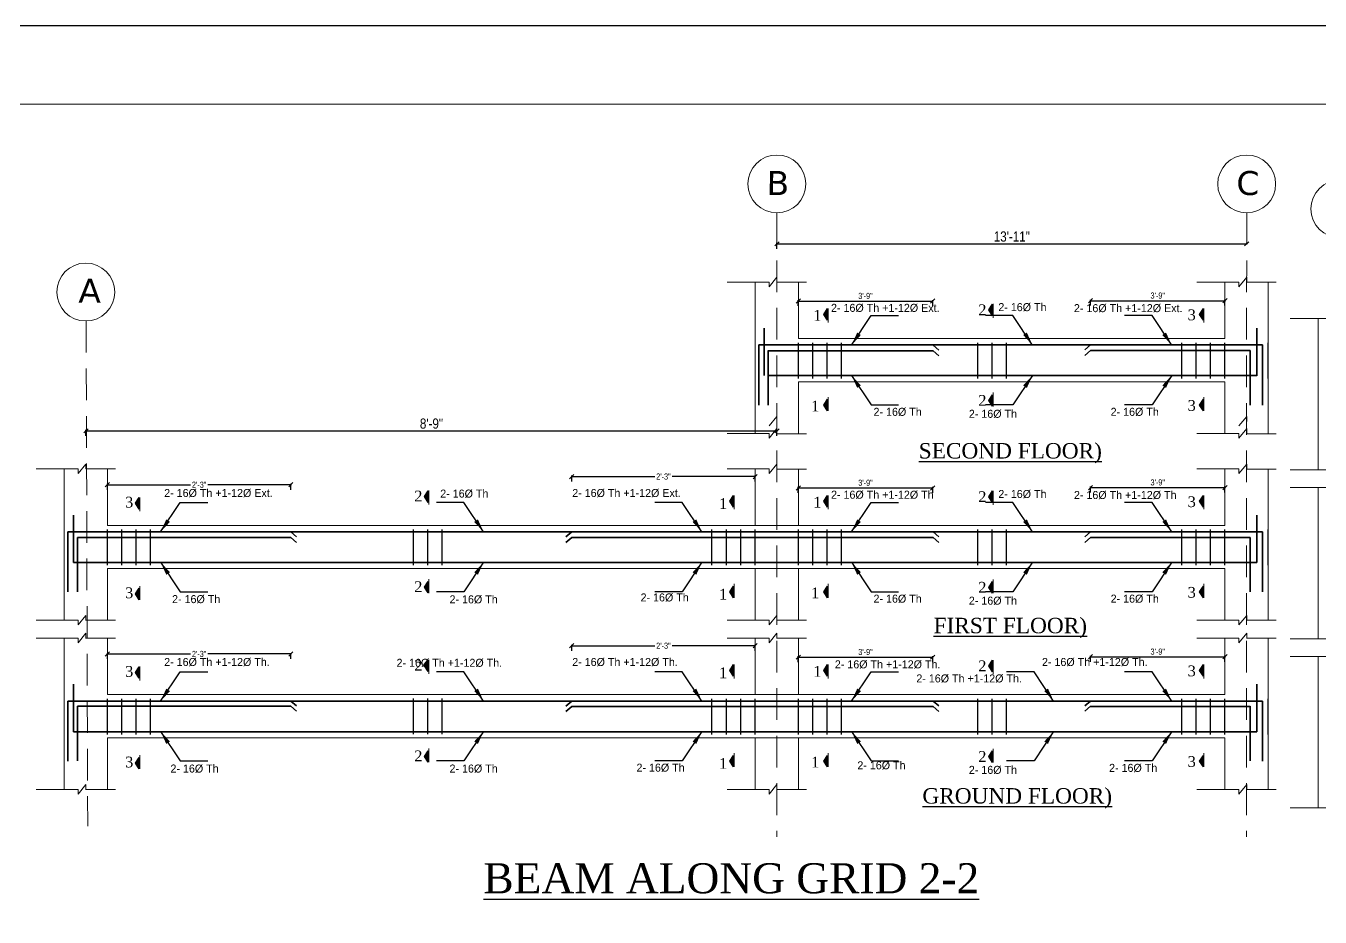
# Model space of a CAD drawing. Header units: inches. Extents: x 45643 to 70559, y -8725 to 1713.
# Drawn here: x 67817 to 68583, y -3767 to -3239 of the extents above; entities that cross this region are included whole.
import ezdxf

# ---------------------------------------------------------------- set-up
doc = ezdxf.new("R2010")
doc.units = ezdxf.units.IN
doc.header["$MEASUREMENT"] = 0
doc.linetypes.add('CENTER2', pattern=[1.125, 0.75, -0.125, 0.125, -0.125])
doc.linetypes.add('DASHED2', pattern=[0.375, 0.25, -0.125])
for name, color, linetype, lineweight in [('BEAM', 212, 'Continuous', 9), ('cenline', 170, 'CENTER2', 9), ('door', 3, 'Continuous', 13), ('ELE1', 3, 'Continuous', 9), ('Line', 7, 'Continuous', 15), ('Line 0.35', 130, 'Continuous', 35), ('REN', 140, 'Continuous', 35), ('Side-1', 11, 'Continuous', 18), ('Text', 7, 'Continuous', 9)]:
    doc.layers.add(name, color=color, linetype=linetype, lineweight=lineweight)
for name, color, linetype in [('DIM', 5, 'Continuous'), ('floorhatch', 43, 'Continuous'), ('STIRRUP', 10, 'Continuous')]:
    doc.layers.add(name, color=color, linetype=linetype)
doc.styles.add('Dks', font='ARIALN.TTF', dxfattribs={"height": 8})
doc.styles.add('ordinary', font='ARIALN.TTF')
doc.styles.add('sb', font='BKANT.TTF', dxfattribs={"height": 8})
doc.styles.get("Standard").update_dxf_attribs({"font": 'times.ttf'})
doc.dimstyles.new('1-4', dxfattribs={"dimscale": 0.1, "dimtxt": 36, "dimasz": 25, "dimexe": 5.625, "dimexo": 36, "dimgap": 12, "dimtad": 1, "dimzin": 0, "dimdsep": 46, "dimlunit": 4, "dimtxsty": 'ordinary', "dimblk": 'OBLIQUE', "dimcen": 1, "dimdle": 3, "dimclrt": 7, "dimadec": 3, "dimazin": 0, "dimtfac": 1, "dimtix": 1, "dimtofl": 0, "dimtmove": 0, "dimatfit": 3, "dimfxl": 29.1875, "dimfxlon": 1, "dimtolj": 1, "dimtzin": 0, "dimarcsym": 0})
doc.dimstyles.new('Dks', dxfattribs={"dimtxt": 8, "dimasz": 8, "dimexe": 6, "dimexo": 6, "dimgap": 0.03125, "dimtad": 0, "dimdec": 0, "dimzin": 0, "dimdsep": 46, "dimlunit": 3, "dimtxsty": 'Dks', "dimcen": 0.09375, "dimclrd": 256, "dimclre": 256, "dimclrt": 256, "dimadec": 0, "dimazin": 0, "dimtfac": 1, "dimtdec": 0, "dimtix": 1, "dimtmove": 2, "dimatfit": 3, "dimfxl": 1, "dimfrac": 2, "dimtolj": 1, "dimtzin": 0, "dimlwe": -1, "dimarcsym": 0})

# ---------------------------------------------------------------- blocks, each defined once
blk = doc.blocks.new('_Oblique')
at = {"color": 0, "linetype": 'ByBlock', "lineweight": -2}
blk.add_line((-0.5, -0.5), (0.5, 0.5), dxfattribs=at)
blk = doc.blocks.new('*D636')
at = {"layer": 'Defpoints', "color": 0, "linetype": 'Continuous', "transparency": 16777216}
for p in [(68248.5, -3505.96), (68139.92, -3530, 2.24), (68248.5, -3530, 2.24)]:
    blk.add_point(p, dxfattribs=at)
at = {"layer": 'Line 0.35', "color": 0, "linetype": 'Continuous', "lineweight": -2, "transparency": 16777216}
for p, q in [((68139.62, -3505.96), (68189.06, -3505.96)), ((68139.92, -3508.87), (68139.92, -3505.4)), ((68248.8, -3505.96), (68199.36, -3505.96)), ((68248.5, -3508.87), (68248.5, -3505.4))]:
    blk.add_line(p, q, dxfattribs=at)
at = {"layer": 'Line 0.35', "color": 0, "linetype": 'Continuous', "lineweight": -2, "transparency": 16777216, "xscale": 2.5, "yscale": 2.5, "zscale": 2.5, "rotation": 180}
blk.add_blockref('_Oblique', (68139.92, -3505.96), dxfattribs=at)
at = {"layer": 'Line 0.35', "color": 0, "linetype": 'Continuous', "lineweight": -2, "transparency": 16777216, "xscale": 2.5, "yscale": 2.5, "zscale": 2.5}
blk.add_blockref('_Oblique', (68248.5, -3505.96), dxfattribs=at)
at = {"layer": 'Line 0.35', "color": 7, "linetype": 'Continuous', "transparency": 16777216, "insert": (68194.21, -3505.96), "char_height": 3.6, "attachment_point": 5, "style": 'ordinary'}
blk.add_mtext('\\A1;2\'-3"', dxfattribs=at)
blk = doc.blocks.new('*D637')
at = {"layer": 'Defpoints', "color": 0, "linetype": 'Continuous', "transparency": 16777216}
for p in [(67973.73, -3510.82), (67865.16, -3534.86, 2.24), (67973.73, -3534.86, 2.24)]:
    blk.add_point(p, dxfattribs=at)
at = {"layer": 'Line 0.35', "color": 0, "linetype": 'Continuous', "lineweight": -2, "transparency": 16777216}
for p, q in [((67864.86, -3510.82), (67914.29, -3510.82)), ((67865.16, -3513.73), (67865.16, -3510.26)), ((67974.03, -3510.82), (67924.6, -3510.82)), ((67973.73, -3513.73), (67973.73, -3510.26))]:
    blk.add_line(p, q, dxfattribs=at)
at = {"layer": 'Line 0.35', "color": 0, "linetype": 'Continuous', "lineweight": -2, "transparency": 16777216, "xscale": 2.5, "yscale": 2.5, "zscale": 2.5, "rotation": 180}
blk.add_blockref('_Oblique', (67865.16, -3510.82), dxfattribs=at)
at = {"layer": 'Line 0.35', "color": 0, "linetype": 'Continuous', "lineweight": -2, "transparency": 16777216, "xscale": 2.5, "yscale": 2.5, "zscale": 2.5}
blk.add_blockref('_Oblique', (67973.73, -3510.82), dxfattribs=at)
at = {"layer": 'Line 0.35', "color": 7, "linetype": 'Continuous', "transparency": 16777216, "insert": (67919.45, -3510.82), "char_height": 3.6, "attachment_point": 5, "style": 'ordinary'}
blk.add_mtext('\\A1;2\'-3"', dxfattribs=at)
blk = doc.blocks.new('vrwa')
at = {"layer": 'Line', "linetype": 'Continuous'}
for points in [[(64431.3, 382588.9), (64427.1, 382595.4), (64427.1, 382582.5)], [(64431.3, 382488.2), (64427.1, 382481.8), (64427.1, 382494.6)]]:
    blk.add_hatch(color=256, dxfattribs=at).paths.add_polyline_path(points)
at = {"layer": 'door', "linetype": 'Continuous'}
for p, q in [((64426.1, 382595.5), (64426.1, 382580.1)), ((64427.1, 382595.4), (64427.1, 382582.5)), ((64427.1, 382595.4), (64431.3, 382588.9)), ((64427.1, 382582.5), (64431.3, 382588.9)), ((64426.1, 382481.7), (64426.1, 382497)), ((64427.1, 382481.8), (64427.1, 382494.6)), ((64427.1, 382494.6), (64431.3, 382488.2)), ((64427.1, 382481.8), (64431.3, 382488.2))]:
    blk.add_line(p, q, dxfattribs=at)
blk = doc.blocks.new('*D638')
at = {"layer": 'Defpoints', "color": 0, "linetype": 'Continuous', "transparency": 16777216}
for p in [(68353.56, -3402.14), (68274.04, -3427.88, 2.24), (68353.56, -3427.88, 2.24)]:
    blk.add_point(p, dxfattribs=at)
at = {"layer": 'Line 0.35', "color": 0, "linetype": 'Continuous', "lineweight": -2, "transparency": 16777216}
for p, q in [((68273.74, -3402.14), (68353.86, -3402.14)), ((68274.04, -3405.04), (68274.04, -3401.57)), ((68353.56, -3405.04), (68353.56, -3401.57))]:
    blk.add_line(p, q, dxfattribs=at)
at = {"layer": 'Line 0.35', "color": 0, "linetype": 'Continuous', "lineweight": -2, "transparency": 16777216, "xscale": 2.5, "yscale": 2.5, "zscale": 2.5, "rotation": 180}
blk.add_blockref('_Oblique', (68274.04, -3402.14), dxfattribs=at)
at = {"layer": 'Line 0.35', "color": 0, "linetype": 'Continuous', "lineweight": -2, "transparency": 16777216, "xscale": 2.5, "yscale": 2.5, "zscale": 2.5}
blk.add_blockref('_Oblique', (68353.56, -3402.14), dxfattribs=at)
at = {"layer": 'Line 0.35', "color": 7, "linetype": 'Continuous', "transparency": 16777216, "insert": (68313.8, -3399.1), "char_height": 3.6, "attachment_point": 5, "style": 'ordinary'}
blk.add_mtext('\\A1;3\'-9"', dxfattribs=at)
blk = doc.blocks.new('*D639')
at = {"layer": 'Defpoints', "color": 0, "linetype": 'Continuous', "transparency": 16777216}
for p in [(68539.38, -3368.24), (68539.38, -3370.9), (68261.39, -3491.04)]:
    blk.add_point(p, dxfattribs=at)
at = {"layer": 'Line 0.35', "color": 0, "linetype": 'Continuous', "lineweight": -2, "transparency": 16777216}
for p, q in [((68261.09, -3368.24), (68539.68, -3368.24)), ((68261.39, -3371.16), (68261.39, -3367.68)), ((68539.38, -3368.24), (68539.38, -3367.68))]:
    blk.add_line(p, q, dxfattribs=at)
at = {"layer": 'Line 0.35', "color": 0, "linetype": 'Continuous', "lineweight": -2, "transparency": 16777216, "xscale": 2.5, "yscale": 2.5, "zscale": 2.5, "rotation": 180}
blk.add_blockref('_Oblique', (68261.39, -3368.24), dxfattribs=at)
at = {"layer": 'Line 0.35', "color": 0, "linetype": 'Continuous', "lineweight": -2, "transparency": 16777216, "xscale": 2.5, "yscale": 2.5, "zscale": 2.5}
blk.add_blockref('_Oblique', (68539.38, -3368.24), dxfattribs=at)
at = {"layer": 'Line 0.35', "color": 7, "linetype": 'Continuous', "transparency": 16777216, "insert": (68400.38, -3363.98), "char_height": 6, "attachment_point": 5, "style": 'ordinary'}
blk.add_mtext('\\A1;13\'-11"', dxfattribs=at)
blk = doc.blocks.new('*D640')
at = {"layer": 'Defpoints', "color": 0, "linetype": 'Continuous', "transparency": 16777216}
for p in [(68261.39, -3478.92), (67852.49, -3600.14, 5.43), (68261.39, -3601.72, 2.24)]:
    blk.add_point(p, dxfattribs=at)
at = {"layer": 'Line 0.35', "color": 0, "linetype": 'Continuous', "lineweight": -2, "transparency": 16777216}
for p, q in [((67852.19, -3478.92), (68261.69, -3478.92)), ((67852.49, -3481.84), (67852.49, -3478.36)), ((68261.39, -3481.84), (68261.39, -3478.36))]:
    blk.add_line(p, q, dxfattribs=at)
at = {"layer": 'Line 0.35', "color": 0, "linetype": 'Continuous', "lineweight": -2, "transparency": 16777216, "xscale": 2.5, "yscale": 2.5, "zscale": 2.5, "rotation": 180}
blk.add_blockref('_Oblique', (67852.49, -3478.92), dxfattribs=at)
at = {"layer": 'Line 0.35', "color": 0, "linetype": 'Continuous', "lineweight": -2, "transparency": 16777216, "xscale": 2.5, "yscale": 2.5, "zscale": 2.5}
blk.add_blockref('_Oblique', (68261.39, -3478.92), dxfattribs=at)
at = {"layer": 'Line 0.35', "color": 7, "linetype": 'Continuous', "transparency": 16777216, "insert": (68056.94, -3474.66), "char_height": 6, "attachment_point": 5, "style": 'ordinary'}
blk.add_mtext('\\A1;8\'-9"', dxfattribs=at)
blk = doc.blocks.new('*D641')
at = {"layer": 'Defpoints', "color": 0, "linetype": 'Continuous', "transparency": 16777216}
for p in [(68526.5, -3401.93), (68446.97, -3427.67, 2.24), (68526.5, -3427.67, 2.24)]:
    blk.add_point(p, dxfattribs=at)
at = {"layer": 'Line 0.35', "color": 0, "linetype": 'Continuous', "lineweight": -2, "transparency": 16777216}
for p, q in [((68446.67, -3401.93), (68526.8, -3401.93)), ((68446.97, -3404.83), (68446.97, -3401.36)), ((68526.5, -3404.83), (68526.5, -3401.36))]:
    blk.add_line(p, q, dxfattribs=at)
at = {"layer": 'Line 0.35', "color": 0, "linetype": 'Continuous', "lineweight": -2, "transparency": 16777216, "xscale": 2.5, "yscale": 2.5, "zscale": 2.5, "rotation": 180}
blk.add_blockref('_Oblique', (68446.97, -3401.93), dxfattribs=at)
at = {"layer": 'Line 0.35', "color": 0, "linetype": 'Continuous', "lineweight": -2, "transparency": 16777216, "xscale": 2.5, "yscale": 2.5, "zscale": 2.5}
blk.add_blockref('_Oblique', (68526.5, -3401.93), dxfattribs=at)
at = {"layer": 'Line 0.35', "color": 7, "linetype": 'Continuous', "transparency": 16777216, "insert": (68486.74, -3398.89), "char_height": 3.6, "attachment_point": 5, "style": 'ordinary'}
blk.add_mtext('\\A1;3\'-9"', dxfattribs=at)
blk = doc.blocks.new('*D667')
at = {"layer": 'Defpoints', "color": 0, "linetype": 'Continuous', "transparency": 16777216}
for p in [(68248.5, -3606.08), (68139.92, -3630.12, 2.24), (68248.5, -3630.12, 2.24)]:
    blk.add_point(p, dxfattribs=at)
at = {"layer": 'Line 0.35', "color": 0, "linetype": 'Continuous', "lineweight": -2, "transparency": 16777216}
for p, q in [((68139.62, -3606.08), (68189.06, -3606.08)), ((68139.92, -3608.98), (68139.92, -3605.51)), ((68248.8, -3606.08), (68199.36, -3606.08)), ((68248.5, -3608.98), (68248.5, -3605.51))]:
    blk.add_line(p, q, dxfattribs=at)
at = {"layer": 'Line 0.35', "color": 0, "linetype": 'Continuous', "lineweight": -2, "transparency": 16777216, "xscale": 2.5, "yscale": 2.5, "zscale": 2.5, "rotation": 180}
blk.add_blockref('_Oblique', (68139.92, -3606.08), dxfattribs=at)
at = {"layer": 'Line 0.35', "color": 0, "linetype": 'Continuous', "lineweight": -2, "transparency": 16777216, "xscale": 2.5, "yscale": 2.5, "zscale": 2.5}
blk.add_blockref('_Oblique', (68248.5, -3606.08), dxfattribs=at)
at = {"layer": 'Line 0.35', "color": 7, "linetype": 'Continuous', "transparency": 16777216, "insert": (68194.21, -3606.08), "char_height": 3.6, "attachment_point": 5, "style": 'ordinary'}
blk.add_mtext('\\A1;2\'-3"', dxfattribs=at)
blk = doc.blocks.new('*D668')
at = {"layer": 'Defpoints', "color": 0, "linetype": 'Continuous', "transparency": 16777216}
for p in [(67973.73, -3610.94), (67865.16, -3634.98, 2.24), (67973.73, -3634.98, 2.24)]:
    blk.add_point(p, dxfattribs=at)
at = {"layer": 'Line 0.35', "color": 0, "linetype": 'Continuous', "lineweight": -2, "transparency": 16777216}
for p, q in [((67864.86, -3610.94), (67914.29, -3610.94)), ((67865.16, -3613.84), (67865.16, -3610.37)), ((67974.03, -3610.94), (67924.6, -3610.94)), ((67973.73, -3613.84), (67973.73, -3610.37))]:
    blk.add_line(p, q, dxfattribs=at)
at = {"layer": 'Line 0.35', "color": 0, "linetype": 'Continuous', "lineweight": -2, "transparency": 16777216, "xscale": 2.5, "yscale": 2.5, "zscale": 2.5, "rotation": 180}
blk.add_blockref('_Oblique', (67865.16, -3610.94), dxfattribs=at)
at = {"layer": 'Line 0.35', "color": 0, "linetype": 'Continuous', "lineweight": -2, "transparency": 16777216, "xscale": 2.5, "yscale": 2.5, "zscale": 2.5}
blk.add_blockref('_Oblique', (67973.73, -3610.94), dxfattribs=at)
at = {"layer": 'Line 0.35', "color": 7, "linetype": 'Continuous', "transparency": 16777216, "insert": (67919.45, -3610.94), "char_height": 3.6, "attachment_point": 5, "style": 'ordinary'}
blk.add_mtext('\\A1;2\'-3"', dxfattribs=at)
blk = doc.blocks.new('*D669')
at = {"layer": 'Defpoints', "color": 0, "linetype": 'Continuous', "transparency": 16777216}
for p in [(68353.56, -3512.69), (68274.04, -3538.44, 2.24), (68353.56, -3538.44, 2.24)]:
    blk.add_point(p, dxfattribs=at)
at = {"layer": 'Line 0.35', "color": 0, "linetype": 'Continuous', "lineweight": -2, "transparency": 16777216}
for p, q in [((68273.74, -3512.69), (68353.86, -3512.69)), ((68274.04, -3515.6), (68274.04, -3512.13)), ((68353.56, -3515.6), (68353.56, -3512.13))]:
    blk.add_line(p, q, dxfattribs=at)
at = {"layer": 'Line 0.35', "color": 0, "linetype": 'Continuous', "lineweight": -2, "transparency": 16777216, "xscale": 2.5, "yscale": 2.5, "zscale": 2.5, "rotation": 180}
blk.add_blockref('_Oblique', (68274.04, -3512.69), dxfattribs=at)
at = {"layer": 'Line 0.35', "color": 0, "linetype": 'Continuous', "lineweight": -2, "transparency": 16777216, "xscale": 2.5, "yscale": 2.5, "zscale": 2.5}
blk.add_blockref('_Oblique', (68353.56, -3512.69), dxfattribs=at)
at = {"layer": 'Line 0.35', "color": 7, "linetype": 'Continuous', "transparency": 16777216, "insert": (68313.8, -3509.65), "char_height": 3.6, "attachment_point": 5, "style": 'ordinary'}
blk.add_mtext('\\A1;3\'-9"', dxfattribs=at)
blk = doc.blocks.new('*D670')
at = {"layer": 'Defpoints', "color": 0, "linetype": 'Continuous', "transparency": 16777216}
for p in [(68526.5, -3512.48), (68446.97, -3538.23, 2.24), (68526.5, -3538.23, 2.24)]:
    blk.add_point(p, dxfattribs=at)
at = {"layer": 'Line 0.35', "color": 0, "linetype": 'Continuous', "lineweight": -2, "transparency": 16777216}
for p, q in [((68446.67, -3512.48), (68526.8, -3512.48)), ((68446.97, -3515.39), (68446.97, -3511.92)), ((68526.5, -3515.39), (68526.5, -3511.92))]:
    blk.add_line(p, q, dxfattribs=at)
at = {"layer": 'Line 0.35', "color": 0, "linetype": 'Continuous', "lineweight": -2, "transparency": 16777216, "xscale": 2.5, "yscale": 2.5, "zscale": 2.5, "rotation": 180}
blk.add_blockref('_Oblique', (68446.97, -3512.48), dxfattribs=at)
at = {"layer": 'Line 0.35', "color": 0, "linetype": 'Continuous', "lineweight": -2, "transparency": 16777216, "xscale": 2.5, "yscale": 2.5, "zscale": 2.5}
blk.add_blockref('_Oblique', (68526.5, -3512.48), dxfattribs=at)
at = {"layer": 'Line 0.35', "color": 7, "linetype": 'Continuous', "transparency": 16777216, "insert": (68486.74, -3509.44), "char_height": 3.6, "attachment_point": 5, "style": 'ordinary'}
blk.add_mtext('\\A1;3\'-9"', dxfattribs=at)
blk = doc.blocks.new('*D671')
at = {"layer": 'Defpoints', "color": 0, "linetype": 'Continuous', "transparency": 16777216}
for p in [(68353.56, -3612.8), (68274.04, -3638.55, 2.24), (68353.56, -3638.55, 2.24)]:
    blk.add_point(p, dxfattribs=at)
at = {"layer": 'Line 0.35', "color": 0, "linetype": 'Continuous', "lineweight": -2, "transparency": 16777216}
for p, q in [((68273.74, -3612.8), (68353.86, -3612.8)), ((68274.04, -3615.71), (68274.04, -3612.24)), ((68353.56, -3615.71), (68353.56, -3612.24))]:
    blk.add_line(p, q, dxfattribs=at)
at = {"layer": 'Line 0.35', "color": 0, "linetype": 'Continuous', "lineweight": -2, "transparency": 16777216, "xscale": 2.5, "yscale": 2.5, "zscale": 2.5, "rotation": 180}
blk.add_blockref('_Oblique', (68274.04, -3612.8), dxfattribs=at)
at = {"layer": 'Line 0.35', "color": 0, "linetype": 'Continuous', "lineweight": -2, "transparency": 16777216, "xscale": 2.5, "yscale": 2.5, "zscale": 2.5}
blk.add_blockref('_Oblique', (68353.56, -3612.8), dxfattribs=at)
at = {"layer": 'Line 0.35', "color": 7, "linetype": 'Continuous', "transparency": 16777216, "insert": (68313.8, -3609.77), "char_height": 3.6, "attachment_point": 5, "style": 'ordinary'}
blk.add_mtext('\\A1;3\'-9"', dxfattribs=at)
blk = doc.blocks.new('*D672')
at = {"layer": 'Defpoints', "color": 0, "linetype": 'Continuous', "transparency": 16777216}
for p in [(68526.5, -3612.59), (68446.97, -3638.34, 2.24), (68526.5, -3638.34, 2.24)]:
    blk.add_point(p, dxfattribs=at)
at = {"layer": 'Line 0.35', "color": 0, "linetype": 'Continuous', "lineweight": -2, "transparency": 16777216}
for p, q in [((68446.67, -3612.59), (68526.8, -3612.59)), ((68446.97, -3615.5), (68446.97, -3612.03)), ((68526.5, -3615.5), (68526.5, -3612.03))]:
    blk.add_line(p, q, dxfattribs=at)
at = {"layer": 'Line 0.35', "color": 0, "linetype": 'Continuous', "lineweight": -2, "transparency": 16777216, "xscale": 2.5, "yscale": 2.5, "zscale": 2.5, "rotation": 180}
blk.add_blockref('_Oblique', (68446.97, -3612.59), dxfattribs=at)
at = {"layer": 'Line 0.35', "color": 0, "linetype": 'Continuous', "lineweight": -2, "transparency": 16777216, "xscale": 2.5, "yscale": 2.5, "zscale": 2.5}
blk.add_blockref('_Oblique', (68526.5, -3612.59), dxfattribs=at)
at = {"layer": 'Line 0.35', "color": 7, "linetype": 'Continuous', "transparency": 16777216, "insert": (68486.74, -3609.56), "char_height": 3.6, "attachment_point": 5, "style": 'ordinary'}
blk.add_mtext('\\A1;3\'-9"', dxfattribs=at)

msp = doc.modelspace()

# ---------------------------------------------------------------- linework, layer by layer
at = {"layer": 'BEAM', "linetype": 'ByBlock'}
for p, q in [((68256.792, -3390.931, -3.195), (68231.934, -3390.931, -3.195)), ((68261.388, -3388.013, -3.195), (68256.792, -3393.639, -3.195)), ((68256.792, -3393.639, -3.195), (68256.792, -3390.931, -3.195)), ((68261.388, -3391.057, -3.195), (68261.388, -3388.013, -3.195)), ((68278.812, -3390.931, -3.195), (68261.388, -3390.931, -3.195)), ((68534.792, -3390.931, -3.195), (68509.934, -3390.931, -3.195)), ((68539.388, -3388.013, -3.195), (68534.792, -3393.639, -3.195)), ((68534.792, -3393.639, -3.195), (68534.792, -3390.931, -3.195)), ((68539.388, -3391.057, -3.195), (68539.388, -3388.013, -3.195)), ((68556.812, -3390.931, -3.195), (68539.388, -3390.931, -3.195)), ((68590.064, -3412.378, 3.195), (68565.205, -3412.378, 3.195)), ((68261.388, -3470.4, -3.195), (68256.792, -3476.026, -3.195)), ((68261.388, -3473.444, -3.195), (68261.388, -3470.4, -3.195)), ((68539.388, -3470.4, -3.195), (68534.792, -3476.026, -3.195)), ((68539.388, -3473.444, -3.195), (68539.388, -3470.4, -3.195)), ((68256.792, -3480.468, -3.195), (68231.934, -3480.468, -3.195)), ((68261.388, -3477.55, -3.195), (68256.792, -3483.176, -3.195)), ((68256.792, -3483.176, -3.195), (68256.792, -3480.468, -3.195)), ((68261.388, -3480.594, -3.195), (68261.388, -3477.55, -3.195)), ((68278.812, -3480.594, -3.195), (68261.388, -3480.594, -3.195)), ((68534.792, -3480.468, -3.195), (68509.934, -3480.468, -3.195)), ((68539.388, -3477.55, -3.195), (68534.792, -3483.176, -3.195)), ((68534.792, -3483.176, -3.195), (68534.792, -3480.468, -3.195)), ((68539.388, -3480.594, -3.195), (68539.388, -3477.55, -3.195)), ((68556.812, -3480.594, -3.195), (68539.388, -3480.594, -3.195)), ((67852.488, -3498.568), (67847.892, -3504.194)), ((67852.488, -3501.486), (67852.488, -3498.568)), ((68261.388, -3498.568, -3.195), (68256.792, -3504.194, -3.195)), ((68261.388, -3501.611, -3.195), (68261.388, -3498.568, -3.195)), ((68539.388, -3498.568, -3.195), (68534.792, -3504.194, -3.195)), ((68539.388, -3501.611, -3.195), (68539.388, -3498.568, -3.195)), ((67847.892, -3501.486), (67823.033, -3501.486)), ((67847.892, -3504.194), (67847.892, -3501.486)), ((67869.911, -3501.486), (67852.488, -3501.486)), ((68256.792, -3501.486, -3.195), (68231.934, -3501.486, -3.195)), ((68256.792, -3504.194, -3.195), (68256.792, -3501.486, -3.195)), ((68278.812, -3501.611, -3.195), (68261.388, -3501.611, -3.195)), ((68534.792, -3501.486, -3.195), (68509.934, -3501.486, -3.195)), ((68534.792, -3504.194, -3.195), (68534.792, -3501.486, -3.195)), ((68556.812, -3501.611, -3.195), (68539.388, -3501.611, -3.195)), ((68590.066, -3501.914), (68565.207, -3501.914)), ((68590.066, -3501.914), (68565.207, -3501.914)), ((68590.064, -3512.365, 3.195), (68565.205, -3512.365, 3.195)), ((67847.894, -3591.022, -3.195), (67823.035, -3591.022, -3.195)), ((67847.894, -3591.022, -3.195), (67823.035, -3591.022, -3.195)), ((67852.49, -3588.104, -3.195), (67847.894, -3593.73, -3.195)), ((67852.49, -3588.104, -3.195), (67847.894, -3593.73, -3.195)), ((67847.894, -3593.73, -3.195), (67847.894, -3591.022, -3.195)), ((67847.894, -3593.73, -3.195), (67847.894, -3591.022, -3.195)), ((67852.49, -3591.148, -3.195), (67852.49, -3588.104, -3.195)), ((67852.49, -3591.148, -3.195), (67852.49, -3588.104, -3.195)), ((67869.913, -3591.022, -3.195), (67852.49, -3591.022, -3.195)), ((68256.792, -3591.022, -3.195), (68231.934, -3591.022, -3.195)), ((68261.388, -3588.104, -3.195), (68256.792, -3593.73, -3.195)), ((68256.792, -3593.73, -3.195), (68256.792, -3591.022, -3.195)), ((68261.388, -3591.148, -3.195), (68261.388, -3588.104, -3.195)), ((68278.812, -3591.022, -3.195), (68261.388, -3591.022, -3.195)), ((68534.792, -3591.022, -3.195), (68509.934, -3591.022, -3.195)), ((68539.388, -3588.104, -3.195), (68534.792, -3593.73, -3.195)), ((68534.792, -3593.73, -3.195), (68534.792, -3591.022, -3.195)), ((68539.388, -3591.148, -3.195), (68539.388, -3588.104, -3.195)), ((68556.812, -3591.022, -3.195), (68539.388, -3591.022, -3.195)), ((67852.49, -3598.68, -3.195), (67847.894, -3604.306, -3.195)), ((67852.49, -3598.68, -3.195), (67847.894, -3604.306, -3.195)), ((67852.49, -3601.724, -3.195), (67852.49, -3598.68, -3.195)), ((67852.49, -3601.724, -3.195), (67852.49, -3598.68, -3.195)), ((68261.388, -3598.68, -3.195), (68256.792, -3604.306, -3.195)), ((68261.388, -3601.724, -3.195), (68261.388, -3598.68, -3.195)), ((68539.388, -3598.68, -3.195), (68534.792, -3604.306, -3.195)), ((68539.388, -3601.724, -3.195), (68539.388, -3598.68, -3.195)), ((67847.894, -3601.598, -3.195), (67823.035, -3601.598, -3.195)), ((67847.894, -3601.598, -3.195), (67823.035, -3601.598, -3.195)), ((67847.894, -3604.306, -3.195), (67847.894, -3601.598, -3.195)), ((67847.894, -3604.306, -3.195), (67847.894, -3601.598, -3.195)), ((67869.913, -3601.598, -3.195), (67852.49, -3601.598, -3.195)), ((68256.792, -3601.598, -3.195), (68231.934, -3601.598, -3.195)), ((68256.792, -3604.306, -3.195), (68256.792, -3601.598, -3.195)), ((68278.812, -3601.598, -3.195), (68261.388, -3601.598, -3.195)), ((68534.792, -3601.598, -3.195), (68509.934, -3601.598, -3.195)), ((68534.792, -3604.306, -3.195), (68534.792, -3601.598, -3.195)), ((68556.812, -3601.598, -3.195), (68539.388, -3601.598, -3.195)), ((68590.066, -3601.901), (68565.207, -3601.901)), ((68590.066, -3601.901), (68565.207, -3601.901)), ((68590.066, -3612.478), (68565.207, -3612.478)), ((68590.066, -3612.478), (68565.207, -3612.478)), ((67847.894, -3691.135, -3.195), (67823.035, -3691.135, -3.195)), ((67847.894, -3691.135, -3.195), (67823.035, -3691.135, -3.195)), ((67852.49, -3688.217, -3.195), (67847.894, -3693.843, -3.195)), ((67852.49, -3688.217, -3.195), (67847.894, -3693.843, -3.195)), ((67847.894, -3693.843, -3.195), (67847.894, -3691.135, -3.195)), ((67847.894, -3693.843, -3.195), (67847.894, -3691.135, -3.195)), ((67852.49, -3691.261, -3.195), (67852.49, -3688.217, -3.195)), ((67852.49, -3691.261, -3.195), (67852.49, -3688.217, -3.195)), ((67869.913, -3691.135, -3.195), (67852.49, -3691.135, -3.195)), ((67869.913, -3691.135, -3.195), (67852.49, -3691.135, -3.195)), ((68256.792, -3691.135, -3.195), (68231.934, -3691.135, -3.195)), ((68261.388, -3688.217, -3.195), (68256.792, -3693.843, -3.195)), ((68256.792, -3693.843, -3.195), (68256.792, -3691.135, -3.195)), ((68261.388, -3691.261, -3.195), (68261.388, -3688.217, -3.195)), ((68278.812, -3691.135, -3.195), (68261.388, -3691.135, -3.195)), ((68534.792, -3691.135, -3.195), (68509.934, -3691.135, -3.195)), ((68539.388, -3688.217, -3.195), (68534.792, -3693.843, -3.195)), ((68534.792, -3693.843, -3.195), (68534.792, -3691.135, -3.195)), ((68539.388, -3691.261, -3.195), (68539.388, -3688.217, -3.195)), ((68556.812, -3691.135, -3.195), (68539.388, -3691.135, -3.195)), ((68590.066, -3702.014), (68565.207, -3702.014)), ((68590.066, -3702.014), (68565.207, -3702.014))]:
    msp.add_line(p, q, dxfattribs=at)
at = {"layer": 'cenline', "color": 3, "linetype": 'DASHED2', "ltscale": 75}
for p, q in [((68261.387, -3349.958, -3.195), (68261.283, -3719.102, -3.195)), ((68539.387, -3349.958, -3.195), (68539.283, -3719.102, -3.195)), ((67852.608, -3413.89, -3.195), (67853.492, -3712.771, -3.195))]:
    msp.add_line(p, q, dxfattribs=at)
at = {"layer": 'Defpoints'}
msp.add_lwpolyline([(70559.247, -3239.316), (67381.647, -3239.316), (67381.647, -5487.285), (70559.247, -5487.285)], close=True, dxfattribs=at)
at = {"layer": 'ELE1', "color": 11, "linetype": 'Continuous', "true_color": 0xf27172}
for p, q in [((68274.057, -3424.31, -3.195), (68277.068, -3424.31, -3.195)), ((68526.497, -3424.31, -3.195), (68437.771, -3424.31, -3.195)), ((68513.505, -3449.87), (68274.057, -3449.87)), ((68277.068, -3449.87), (68274.057, -3449.87)), ((68526.497, -3449.87), (68437.771, -3449.87)), ((68248.497, -3534.864, -3.195), (67865.158, -3534.864, -3.195)), ((68148.202, -3534.864, -3.195), (68437.054, -3534.864, -3.195)), ((68526.497, -3534.864, -3.195), (68274.057, -3534.864, -3.195)), ((68274.057, -3534.864, -3.195), (68277.068, -3534.864, -3.195)), ((68526.497, -3534.864, -3.195), (68466.996, -3534.864, -3.195)), ((68248.497, -3560.424), (67865.158, -3560.424)), ((68513.505, -3560.424), (68148.202, -3560.424)), ((68277.068, -3560.424), (68274.057, -3560.424)), ((68526.497, -3560.424), (68437.771, -3560.424)), ((68526.497, -3560.424), (68466.996, -3560.424)), ((68248.497, -3634.977, -3.195), (67865.158, -3634.977, -3.195)), ((68513.443, -3634.977, -3.195), (68148.202, -3634.977, -3.195)), ((68526.497, -3634.977, -3.195), (68437.771, -3634.977, -3.195)), ((68526.497, -3634.977, -3.195), (68466.996, -3634.977, -3.195)), ((67865.158, -3660.537), (68248.497, -3660.537)), ((68148.202, -3660.537), (68513.505, -3660.537)), ((68274.057, -3660.537), (68277.068, -3660.537)), ((68437.771, -3660.537), (68526.497, -3660.537)), ((68466.996, -3660.537), (68526.497, -3660.537))]:
    msp.add_line(p, q, dxfattribs=at)
at = {"layer": 'ELE1'}
msp.add_lwpolyline([(67427.965, -3285.634), (70512.929, -3285.634), (70512.929, -5440.967), (67427.965, -5440.967)], close=True, dxfattribs=at)
at = {"layer": 'REN', "ltscale": 50}
for p, q in [((68253.922, -3418.188, -3.195), (68253.922, -3446.241, -3.195)), ((68545.447, -3418.216, -3.195), (68545.447, -3446.269, -3.195)), ((68250.641, -3428.099, -3.195), (68375.645, -3428.099, -3.195)), ((68250.641, -3428.099, -3.195), (68375.645, -3428.099, -3.195)), ((68250.641, -3428.099, -3.195), (68250.641, -3463.667, -3.195)), ((68353.88, -3428.314, -5.43), (68357.268, -3431.254, -5.43)), ((68375.645, -3428.099, -3.195), (68548.728, -3428.099, -3.195)), ((68446.973, -3428.099, -3.195), (68443.586, -3431.039, -3.195)), ((68548.728, -3428.099, -3.195), (68548.728, -3463.694, -3.195)), ((68256.267, -3431.539, -5.43), (68353.88, -3431.629, -5.43)), ((68353.88, -3431.629, -5.43), (68357.268, -3434.57, -5.43)), ((68446.973, -3431.414, -3.195), (68443.586, -3434.354, -3.195)), ((68447.05, -3431.414, -3.195), (68541.507, -3431.414, -3.195)), ((68256.267, -3446.241, -3.195), (68545.447, -3446.241, -3.195)), ((67845.023, -3528.742, -3.195), (67845.023, -3556.795, -3.195)), ((68545.447, -3528.77, -3.195), (68545.447, -3556.823, -3.195)), ((67841.742, -3538.653, -3.195), (67841.742, -3574.221, -3.195)), ((67944.672, -3538.653, -3.195), (67841.742, -3538.653, -3.195)), ((67973.733, -3541.968, -3.195), (67847.368, -3541.968, -3.195)), ((67929.287, -3541.968, -3.195), (67852.364, -3541.968, -3.195)), ((67852.364, -3541.968, -3.195), (67854.608, -3541.968, -3.195)), ((67944.662, -3538.653, -3.195), (68404.092, -3538.653, -3.195)), ((67973.733, -3538.653, -3.195), (67977.121, -3541.593, -3.195)), ((67973.733, -3541.968, -3.195), (67977.121, -3544.909, -3.195)), ((68139.922, -3538.671, -5.43), (68136.534, -3541.612, -5.43)), ((68139.922, -3541.987, -5.43), (68136.534, -3544.927, -5.43)), ((68139.922, -3541.987, -5.43), (68353.88, -3541.97, -3.45)), ((68199.144, -3538.653, -3.195), (68412.612, -3538.653, -3.195)), ((68353.862, -3538.653, -3.195), (68357.249, -3541.593, -3.195)), ((68353.862, -3541.968, -3.195), (68357.249, -3544.909, -3.195)), ((68391.612, -3538.653, -3.195), (68548.728, -3538.653, -3.195)), ((68446.933, -3538.65, -3.195), (68443.545, -3541.59, -3.195)), ((68446.933, -3541.965, -3.195), (68443.545, -3544.905, -3.195)), ((68447.05, -3541.968, -3.195), (68541.507, -3541.968, -3.195)), ((68548.728, -3538.653, -3.195), (68548.728, -3574.249, -3.195)), ((67845.023, -3556.795, -3.195), (68545.447, -3556.795, -3.195)), ((68199.144, -3556.795, -3.195), (68545.447, -3556.795, -3.195)), ((67845.023, -3628.855, -3.195), (67845.023, -3656.908, -3.195)), ((68545.447, -3628.883, -3.195), (68545.447, -3656.936, -3.195)), ((67841.742, -3638.766, -3.195), (67841.742, -3674.334, -3.195)), ((67944.672, -3638.766, -3.195), (67841.742, -3638.766, -3.195)), ((67973.733, -3641.882, -3.195), (67847.368, -3641.882, -3.195)), ((67852.364, -3641.882, -3.195), (67929.287, -3641.882, -3.195)), ((67852.364, -3641.882, -3.195), (67854.608, -3641.882, -3.195)), ((67944.662, -3638.766, -3.195), (68372.991, -3638.766, -3.195)), ((67973.733, -3638.766, -3.195), (67977.121, -3641.706, -3.195)), ((67973.733, -3641.882, -3.195), (67977.121, -3644.822, -3.195)), ((68139.922, -3638.784, -5.43), (68136.534, -3641.724, -5.43)), ((68139.922, -3642.099, -5.43), (68136.534, -3645.04, -5.43)), ((68139.922, -3642.099, -5.43), (68353.864, -3642.083, -3.45)), ((68199.144, -3638.766, -3.195), (68548.728, -3638.766, -3.195)), ((68353.862, -3638.766, -3.195), (68357.249, -3641.706, -3.195)), ((68353.862, -3642.081, -3.195), (68357.249, -3645.021, -3.195)), ((68446.972, -3638.766, -3.195), (68443.584, -3641.706, -3.195)), ((68446.972, -3641.882, -3.195), (68443.584, -3644.822, -3.195)), ((68447.05, -3642.081, -3.195), (68541.507, -3642.081, -3.195)), ((68548.728, -3638.766, -3.195), (68548.728, -3674.362, -3.195)), ((67845.023, -3656.908, -3.195), (68369.71, -3656.908, -3.195)), ((68189.169, -3656.908, -3.195), (68545.447, -3656.908, -3.195)), ((68191.803, -3656.908, -3.195), (68545.447, -3656.908, -3.195))]:
    msp.add_line(p, q, dxfattribs=at)
at = {"layer": 'REN'}
for p, q in [((68256.267, -3431.414, -3.195), (68256.267, -3463.702, -3.195)), ((68541.507, -3431.414, -3.195), (68541.507, -3463.659, -3.195)), ((67847.368, -3541.968, -3.195), (67847.368, -3574.256, -3.195)), ((68541.507, -3541.968, -3.195), (68541.507, -3574.214, -3.195)), ((67847.368, -3641.882, -3.195), (67847.368, -3674.17, -3.195)), ((68541.507, -3641.91, -3.195), (68541.507, -3674.127, -3.195))]:
    msp.add_line(p, q, dxfattribs=at)
at = {"layer": 'Side-1'}
for p, q in [((68248.497, -3390.931, -3.195), (68248.497, -3424.31, -3.195)), ((68248.497, -3390.931, -3.195), (68248.497, -3480.468, -3.195)), ((68274.057, -3390.931, -3.195), (68274.057, -3424.31, -3.195)), ((68274.057, -3390.931, -3.195), (68274.057, -3424.31, -3.195)), ((68526.497, -3390.931, -3.195), (68526.497, -3424.31, -3.195)), ((68552.057, -3390.931, -3.195), (68552.057, -3424.31, -3.195)), ((68552.057, -3390.931, -3.195), (68552.057, -3446.241, -3.195)), ((68581.77, -3412.378), (68581.77, -3501.914)), ((68274.057, -3424.31, -3.195), (68513.443, -3424.31, -3.195)), ((68552.057, -3428.099, -3.195), (68552.057, -3480.594, -3.195)), ((68274.057, -3449.87, -3.195), (68274.057, -3480.594, -3.195)), ((68526.497, -3449.87, -3.195), (68526.497, -3480.468, -3.195)), ((68581.77, -3471.316), (68581.77, -3501.914)), ((67839.599, -3501.486, -3.195), (67839.599, -3591.022, -3.195)), ((67865.158, -3501.486, -3.195), (67865.158, -3534.864, -3.195)), ((67865.158, -3501.486, -3.195), (67865.158, -3534.864, -3.195)), ((67865.158, -3501.486, -3.195), (67865.158, -3534.864, -3.195)), ((68248.497, -3501.486, -3.195), (68248.497, -3534.864, -3.195)), ((68274.057, -3501.611, -3.195), (68274.057, -3534.864, -3.195)), ((68274.057, -3501.611, -3.195), (68274.057, -3534.864, -3.195)), ((68526.497, -3501.486, -3.195), (68526.497, -3534.864, -3.195)), ((68552.057, -3501.611, -3.195), (68552.057, -3534.864, -3.195)), ((68552.057, -3501.611, -3.195), (68552.057, -3534.864, -3.195)), ((68581.77, -3512.365), (68581.77, -3601.901)), ((68552.057, -3534.864, -3.195), (68552.057, -3591.022, -3.195)), ((67839.599, -3560.424, -3.195), (67839.599, -3591.022, -3.195)), ((67865.158, -3560.424, -3.195), (67865.158, -3591.022, -3.195)), ((68248.497, -3560.424, -3.195), (68248.497, -3591.022, -3.195)), ((68274.057, -3560.424, -3.195), (68274.057, -3591.022, -3.195)), ((68526.497, -3560.424, -3.195), (68526.497, -3591.022, -3.195)), ((68581.77, -3571.303), (68581.77, -3601.901)), ((67839.599, -3601.598, -3.195), (67839.599, -3691.135, -3.195)), ((67865.158, -3601.598, -3.195), (67865.158, -3634.977, -3.195)), ((67865.158, -3601.598, -3.195), (67865.158, -3634.977, -3.195)), ((67865.158, -3601.598, -3.195), (67865.158, -3634.977, -3.195)), ((67865.158, -3601.598, -3.195), (67865.158, -3634.977, -3.195)), ((67865.158, -3601.598, -3.195), (67865.158, -3634.977, -3.195)), ((68248.497, -3601.598, -3.195), (68248.497, -3634.977, -3.195)), ((68274.057, -3601.598, -3.195), (68274.057, -3634.977, -3.195)), ((68274.057, -3601.598, -3.195), (68274.057, -3634.977, -3.195)), ((68526.497, -3601.598, -3.195), (68526.497, -3634.977, -3.195)), ((68552.057, -3601.598, -3.195), (68552.057, -3634.977, -3.195)), ((68552.057, -3601.598, -3.195), (68552.057, -3634.977, -3.195)), ((68581.77, -3612.478), (68581.77, -3702.014)), ((68552.057, -3634.977, -3.195), (68552.057, -3691.135, -3.195)), ((67839.599, -3660.537, -3.195), (67839.599, -3691.135, -3.195)), ((67865.158, -3660.537, -3.195), (67865.158, -3691.135, -3.195)), ((67865.158, -3660.537, -3.195), (67865.158, -3691.135, -3.195)), ((68248.497, -3660.537, -3.195), (68248.497, -3691.135, -3.195)), ((68274.057, -3660.537, -3.195), (68274.057, -3691.135, -3.195)), ((68526.497, -3660.537, -3.195), (68526.497, -3691.135, -3.195)), ((68581.77, -3671.416), (68581.77, -3702.014))]:
    msp.add_line(p, q, dxfattribs=at)
at = {"layer": 'STIRRUP', "linetype": 'ByBlock'}
for p, q in [((68274.057, -3447.868, -3.195), (68274.057, -3426.8, -3.195)), ((68282.576, -3447.868, -3.195), (68282.576, -3426.8, -3.195)), ((68291.096, -3447.868, -3.195), (68291.096, -3426.8, -3.195)), ((68299.616, -3447.868, -3.195), (68299.616, -3426.8, -3.195)), ((68380.188, -3447.868, -3.195), (68380.188, -3426.8, -3.195)), ((68388.708, -3447.868, -3.195), (68388.708, -3426.8, -3.195)), ((68397.228, -3447.868, -3.195), (68397.228, -3426.8, -3.195)), ((68500.937, -3447.868, -3.195), (68500.937, -3426.8, -3.195)), ((68509.457, -3447.868, -3.195), (68509.457, -3426.8, -3.195)), ((68517.977, -3447.868, -3.195), (68517.977, -3426.8, -3.195)), ((68526.497, -3447.868, -3.195), (68526.497, -3426.8, -3.195)), ((68552.057, -3447.868, -3.195), (68552.057, -3426.8, -3.195)), ((67865.158, -3558.422, -3.195), (67865.158, -3537.354, -3.195)), ((67873.678, -3558.422, -3.195), (67873.678, -3537.354, -3.195)), ((67882.198, -3558.422, -3.195), (67882.198, -3537.354, -3.195)), ((67890.718, -3558.422, -3.195), (67890.718, -3537.354, -3.195)), ((68046.247, -3558.314, -5.43), (68046.247, -3537.247, -5.43)), ((68054.767, -3558.314, -5.43), (68054.767, -3537.247, -5.43)), ((68063.287, -3558.314, -5.43), (68063.287, -3537.247, -5.43)), ((68222.937, -3558.422, -3.195), (68222.937, -3537.354, -3.195)), ((68231.457, -3558.422, -3.195), (68231.457, -3537.354, -3.195)), ((68239.977, -3558.422, -3.195), (68239.977, -3537.354, -3.195)), ((68248.497, -3558.422, -3.195), (68248.497, -3537.354, -3.195)), ((68274.057, -3558.422, -3.195), (68274.057, -3537.354, -3.195)), ((68282.576, -3558.422, -3.195), (68282.576, -3537.354, -3.195)), ((68291.096, -3558.422, -3.195), (68291.096, -3537.354, -3.195)), ((68299.616, -3558.422, -3.195), (68299.616, -3537.354, -3.195)), ((68380.188, -3558.422, -3.195), (68380.188, -3537.354, -3.195)), ((68388.708, -3558.422, -3.195), (68388.708, -3537.354, -3.195)), ((68397.228, -3558.422, -3.195), (68397.228, -3537.354, -3.195)), ((68500.937, -3558.422, -3.195), (68500.937, -3537.354, -3.195)), ((68509.457, -3558.422, -3.195), (68509.457, -3537.354, -3.195)), ((68517.977, -3558.422, -3.195), (68517.977, -3537.354, -3.195)), ((68526.497, -3558.422, -3.195), (68526.497, -3537.354, -3.195)), ((68552.057, -3558.422, -3.195), (68552.057, -3537.354, -3.195)), ((67865.158, -3658.535, -3.195), (67865.158, -3637.467, -3.195)), ((67865.158, -3658.535, -3.195), (67865.158, -3637.467, -3.195)), ((67873.678, -3658.535, -3.195), (67873.678, -3637.467, -3.195)), ((67873.678, -3658.535, -3.195), (67873.678, -3637.467, -3.195)), ((67882.198, -3658.535, -3.195), (67882.198, -3637.467, -3.195)), ((67882.198, -3658.535, -3.195), (67882.198, -3637.467, -3.195)), ((67890.718, -3658.535, -3.195), (67890.718, -3637.467, -3.195)), ((67890.718, -3658.535, -3.195), (67890.718, -3637.467, -3.195)), ((68046.247, -3658.427, -5.43), (68046.247, -3637.36, -5.43)), ((68054.767, -3658.427, -5.43), (68054.767, -3637.36, -5.43)), ((68063.287, -3658.427, -5.43), (68063.287, -3637.36, -5.43)), ((68222.937, -3658.535, -3.195), (68222.937, -3637.467, -3.195)), ((68231.457, -3658.535, -3.195), (68231.457, -3637.467, -3.195)), ((68239.977, -3658.535, -3.195), (68239.977, -3637.467, -3.195)), ((68248.497, -3658.535, -3.195), (68248.497, -3637.467, -3.195)), ((68274.057, -3658.535, -3.195), (68274.057, -3637.467, -3.195)), ((68282.576, -3658.535, -3.195), (68282.576, -3637.467, -3.195)), ((68291.096, -3658.535, -3.195), (68291.096, -3637.467, -3.195)), ((68299.616, -3658.535, -3.195), (68299.616, -3637.467, -3.195)), ((68380.188, -3658.535, -3.195), (68380.188, -3637.467, -3.195)), ((68388.708, -3658.535, -3.195), (68388.708, -3637.467, -3.195)), ((68397.228, -3658.535, -3.195), (68397.228, -3637.467, -3.195)), ((68500.937, -3658.535, -3.195), (68500.937, -3637.467, -3.195)), ((68509.457, -3658.535, -3.195), (68509.457, -3637.467, -3.195)), ((68517.977, -3658.535, -3.195), (68517.977, -3637.467, -3.195)), ((68526.497, -3658.535, -3.195), (68526.497, -3637.467, -3.195)), ((68552.057, -3658.535, -3.195), (68552.057, -3637.467, -3.195))]:
    msp.add_line(p, q, dxfattribs=at)
at = {"layer": 'Text'}
for centre in [(68261.382, -3332.832, -3.195), (68539.382, -3332.832, -3.195), (68594.536, -3347.638, 2.236), (67852.364, -3396.767, -3.195)]:
    msp.add_circle(centre, 17.125, dxfattribs=at)

# ---------------------------------------------------------------- block references
at = {"layer": 'door', "linetype": 'Continuous', "xscale": -0.5324930655770004, "yscale": 0.5324930654605851, "zscale": 0.5324930654151103}
for p in [(102598.137, -207135.972, -3.195), (102695.796, -207133.308, -3.195), (102820.551, -207135.972, -3.195), (102361.855, -207243.755, -5.43), (102695.796, -207243.862, -3.195), (102190.755, -207247.728, -3.195), (102542.551, -207246.527, -3.195), (102598.137, -207246.527, -3.195), (102820.551, -207246.527, -3.195), (102361.855, -207343.868, -5.43), (102695.796, -207343.975, -3.195), (102190.755, -207347.841, -3.195), (102542.551, -207346.639, -3.195), (102598.137, -207346.639, -3.195), (102820.551, -207346.639, -3.195)]:
    msp.add_blockref('vrwa', p, dxfattribs=at)

# ---------------------------------------------------------------- texts
at = {"layer": 'floorhatch', "color": 7, "linetype": 'Continuous', "attachment_point": 5}
for s, insert, char_height in [('1', (68285.298, -3410.581, -3.195), 6.39), ('2', (68382.963, -3407.281, -3.195), 6.39), ('3', (68506.865, -3410.326, -3.195), 6.39), ('1', (68284.058, -3464.212, -3.195), 6.39), ('2', (68382.963, -3460.912, -3.195), 6.39), ('3', (68506.865, -3463.957, -3.195), 6.39), ('{\\LSECOND FLOOR)}', (68399.496, -3492.192, -3.195), 9.12845), ('2', (68049.173, -3517.494, -5.43), 6.39), ('2', (68382.963, -3517.835, -3.195), 6.39), ('3', (67878.074, -3521.152, -3.195), 6.39), ('1', (68229.52, -3521.941, -3.195), 6.39), ('1', (68285.298, -3521.135, -3.195), 6.39), ('3', (68506.865, -3520.88, -3.195), 6.39), ('2', (68049.173, -3571.125, -5.43), 6.39), ('2', (68382.963, -3571.466, -3.195), 6.39), ('3', (67878.074, -3574.784, -3.195), 6.39), ('1', (68229.52, -3575.572, -3.195), 6.39), ('1', (68284.058, -3574.767, -3.195), 6.39), ('3', (68506.865, -3574.511, -3.195), 6.39), ('{\\LFIRST FLOOR)}', (68399.496, -3595.577, -3.195), 9.12845), ('2', (68049.173, -3617.606, -5.43), 6.39), ('2', (68382.963, -3617.948, -3.195), 6.39), ('3', (67878.074, -3621.265, -3.195), 6.39), ('1', (68229.52, -3622.054, -3.195), 6.39), ('1', (68285.298, -3621.248, -3.195), 6.39), ('3', (68506.865, -3620.993, -3.195), 6.39), ('2', (68049.173, -3671.238, -5.43), 6.39), ('2', (68382.963, -3671.579, -3.195), 6.39), ('3', (67878.074, -3674.896, -3.195), 6.39), ('1', (68229.52, -3675.685, -3.195), 6.39), ('1', (68284.058, -3674.879, -3.195), 6.39), ('3', (68506.865, -3674.624, -3.195), 6.39), ('{\\LGROUND FLOOR)}', (68403.593, -3696.359, -3.195), 9.12845), ('{\\LBEAM ALONG GRID 2-2}', (68234.39, -3743.759, -1.919), 17.79868)]:
    msp.add_mtext(s, dxfattribs=dict(at, insert=insert, char_height=char_height))
at = {"layer": 'Text', "char_height": 14.17222, "attachment_point": 1, "rotation": 359.118233}
for s, insert in [('{\\fVerdana|b0|i0|c0|p34;B}', (68255.395, -3325.096, -3.195)), ('{\\fVerdana|b0|i0|c0|p34;C}', (68533.395, -3325.096, -3.195)), ('{\\fVerdana|b0|i0|c0|p34;A}', (67848.182, -3388.805, -3.195))]:
    msp.add_mtext(s, dxfattribs=dict(at, insert=insert))
at = {"layer": 'Text', "char_height": 4.73639, "width": 161.77578, "attachment_point": 1, "style": 'sb'}
for s, insert in [('2- 16%%C Th +1-12%%C Ext.', (68293.398, -3403.773, -0.959)), ('2- 16%%C Th +1-12%%C Ext.', (68437.152, -3403.944, -0.959)), ('2- 16%%C Th +1-12%%C Ext.', (67898.767, -3513.321, 2.236)), ('2- 16%%C Th +1-12%%C Ext.', (68140.239, -3513.321, 2.236)), ('2- 16%%C Th +1-12%%C Th', (68293.398, -3514.327, 2.236)), ('2- 16%%C Th +1-12%%C Th', (68437.152, -3514.498, 2.236)), ('2- 16%%C Th +1-12%%C Th.', (67898.767, -3613.308, 2.236)), ('2- 16%%C Th +1-12%%C Th.', (68140.239, -3613.308, 2.236)), ('2- 16%%C Th +1-12%%C Th.', (68295.655, -3614.704, 17.567)), ('2- 16%%C Th +1-12%%C Th.', (68418.239, -3613.308, 2.236))]:
    msp.add_mtext(s, dxfattribs=dict(at, insert=insert))
at = {"layer": 'Text', "char_height": 4.73639, "style": 'sb'}
for s, insert, attachment_point in [('2- 16%%C Th', (68420.919, -3403.353, 8.942), 3), ('2- 16%%C Th ', (68347.075, -3465.29, -5.114), 3), ('2- 16%%C Th ', (68403.48, -3466.464, -5.114), 3), ('2- 16%%C Th ', (68487.383, -3465.29, -5.114), 3), ('2- 16%%C Th ', (68090.639, -3513.673, 4.471), 3), ('2- 16%%C Th', (68420.919, -3513.907, 12.137), 3), ('2- 16%%C Th ', (67903.435, -3576.116), 1), ('2- 16%%C Th ', (68096.151, -3576.249, 4.471), 3), ('2- 16%%C Th ', (68209.204, -3575.116), 3), ('2- 16%%C Th ', (68347.075, -3575.844, -1.919), 3), ('2- 16%%C Th ', (68403.48, -3577.018, -1.919), 3), ('2- 16%%C Th ', (68487.383, -3575.844, -1.919), 3), ('2- 16%%C Th +1-12%%C Th.', (68098.761, -3613.786, 4.471), 3), ('2- 16%%C Th +1-12%%C Th.', (68406.374, -3623.027, 12.137), 3), ('2- 16%%C Th ', (67931.002, -3676.362, 4.471), 3), ('2- 16%%C Th ', (68096.151, -3676.362, 4.471), 3), ('2- 16%%C Th ', (68206.795, -3675.818, 4.471), 3), ('2- 16%%C Th ', (68337.503, -3674.436, -0.643), 3), ('2- 16%%C Th ', (68486.467, -3675.958, -1.919), 3), ('2- 16%%C Th ', (68403.48, -3677.131, -1.919), 3)]:
    msp.add_mtext(s, dxfattribs=dict(at, insert=insert, attachment_point=attachment_point))

# ---------------------------------------------------------------- dimensions: what is measured, and where the dimension line sits
at = {"layer": 'Line 0.35', "linetype": 'Continuous'}
for base, p1, p2, text, override, picture, middle in [((68539.378, -3368.244, -3.195), (68261.388, -3491.044, -3.195), (68539.378, -3370.896, -3.195), '13\'-11"', {"dimtxt": 60}, '*D639', (68400.383, -3363.98, -3.195)), ((68261.388, -3478.924, -5.43), (67852.488, -3600.139), (68261.388, -3601.724, -3.195), '8\'-9"', {"dimtxt": 60}, '*D640', (68056.938, -3474.661, -5.43)), ((68248.497, -3505.963, -3.195), (68139.922, -3530.004, -0.959), (68248.497, -3530.004, -0.959), '2\'-3"', {"dimtad": 0}, '*D636', (68194.209, -3505.963, -3.195)), ((67973.733, -3510.823, -5.43), (67865.158, -3534.864, -3.195), (67973.733, -3534.864, -3.195), '2\'-3"', {"dimtad": 0}, '*D637', (67919.446, -3510.823, -5.43)), ((68248.497, -3606.076, -3.195), (68139.922, -3630.117, -0.959), (68248.497, -3630.117, -0.959), '2\'-3"', {"dimtad": 0}, '*D667', (68194.209, -3606.076, -3.195)), ((67973.733, -3610.936, -5.43), (67865.158, -3634.977, -3.195), (67973.733, -3634.977, -3.195), '2\'-3"', {"dimtad": 0}, '*D668', (67919.446, -3610.936, -5.43))]:
    dim = msp.add_linear_dim(base=base, p1=p1, p2=p2, text=text, dimstyle='1-4', override=override, dxfattribs=at)
    dim.commit()
    dim.dimension.update_dxf_attribs({"geometry": picture, "text_midpoint": middle})
for base, p1, p2, picture, middle in [((68353.562, -3402.137, -3.195), (68274.038, -3427.884, -0.959), (68353.562, -3427.884, -0.959), '*D638', (68313.8, -3399.099, -3.195)), ((68526.497, -3401.927), (68446.973, -3427.673, 2.236), (68526.497, -3427.673, 2.236), '*D641', (68486.735, -3398.889)), ((68353.562, -3512.692, -3.195), (68274.038, -3538.438, -0.959), (68353.562, -3538.438, -0.959), '*D669', (68313.8, -3509.654, -3.195)), ((68526.497, -3512.481), (68446.973, -3538.227, 2.236), (68526.497, -3538.227, 2.236), '*D670', (68486.735, -3509.443)), ((68353.562, -3612.805, -3.195), (68274.038, -3638.551, -0.959), (68353.562, -3638.551, -0.959), '*D671', (68313.8, -3609.766, -3.195)), ((68526.497, -3612.594), (68446.973, -3638.34, 2.236), (68526.497, -3638.34, 2.236), '*D672', (68486.735, -3609.556))]:
    dim = msp.add_linear_dim(base=base, p1=p1, p2=p2, text='3\'-9"', dimstyle='1-4', dxfattribs=at)
    dim.commit()
    dim.dimension.update_dxf_attribs({"geometry": picture, "text_midpoint": middle})

# ---------------------------------------------------------------- leaders
at = {"layer": 'DIM', "ltscale": 50}
for points in [[(68305.548, -3428.149, -3.195), (68317.156, -3410.76, -3.195), (68333.426, -3410.76, -3.195)], [(68412.645, -3428.149, -3.195), (68401.037, -3410.76, -3.195), (68384.767, -3410.76, -3.195)], [(68495.006, -3428.149, -3.195), (68483.397, -3410.76, -3.195), (68467.128, -3410.76, -3.195)], [(68305.548, -3446.124, -6.39), (68317.156, -3463.513, -6.39), (68333.426, -3463.513, -6.39)], [(68412.645, -3446.124, -6.39), (68401.037, -3463.513, -6.39), (68384.767, -3463.513, -6.39)], [(68495.006, -3446.124, -6.39), (68483.397, -3463.513, -6.39), (68467.128, -3463.513, -6.39)], [(67896.649, -3538.703, -3.195), (67908.258, -3521.314, -3.195), (67924.527, -3521.314, -3.195)], [(68087.78, -3538.703), (68076.172, -3521.314), (68059.902, -3521.314)], [(68217.006, -3538.703, -3.195), (68205.397, -3521.314, -3.195), (68189.128, -3521.314, -3.195)], [(68305.548, -3538.703, -3.195), (68317.156, -3521.314, -3.195), (68333.426, -3521.314, -3.195)], [(68412.645, -3538.703, -3.195), (68401.037, -3521.314, -3.195), (68384.767, -3521.314, -3.195)], [(68495.006, -3538.703, -3.195), (68483.397, -3521.314, -3.195), (68467.128, -3521.314, -3.195)], [(67896.649, -3556.678, -3.195), (67908.258, -3574.067, -3.195), (67924.527, -3574.067, -3.195)], [(68087.78, -3556.678), (68076.172, -3574.067), (68059.902, -3574.067)], [(68217.006, -3556.678, -3.195), (68205.397, -3574.067, -3.195), (68189.128, -3574.067, -3.195)], [(68305.548, -3556.678, -3.195), (68317.156, -3574.067, -3.195), (68333.426, -3574.067, -3.195)], [(68412.645, -3556.678, -3.195), (68401.037, -3574.067, -3.195), (68384.767, -3574.067, -3.195)], [(68495.006, -3556.678, -3.195), (68483.397, -3574.067, -3.195), (68467.128, -3574.067, -3.195)], [(67896.649, -3638.816, -3.195), (67908.258, -3621.427, -3.195), (67924.527, -3621.427, -3.195)], [(68087.78, -3638.816, -3.195), (68076.172, -3621.427, -3.195), (68059.902, -3621.427, -3.195)], [(68217.006, -3638.816, -3.195), (68205.397, -3621.427, -3.195), (68189.128, -3621.427, -3.195)], [(68305.548, -3638.816, -3.195), (68317.156, -3621.427, -3.195), (68333.426, -3621.427, -3.195)], [(68425.137, -3638.816, -3.195), (68413.528, -3621.427, -3.195), (68397.258, -3621.427, -3.195)], [(68495.006, -3638.816, -3.195), (68483.397, -3621.427, -3.195), (68467.128, -3621.427, -3.195)], [(67896.649, -3656.791, -3.195), (67908.258, -3674.18, -3.195), (67924.527, -3674.18, -3.195)], [(68087.78, -3656.791, -3.195), (68076.172, -3674.18, -3.195), (68059.902, -3674.18, -3.195)], [(68217.006, -3656.791, -3.195), (68205.397, -3674.18, -3.195), (68189.128, -3674.18, -3.195)], [(68305.548, -3656.791, -3.195), (68317.156, -3674.18, -3.195), (68333.426, -3674.18, -3.195)], [(68425.137, -3656.791, -3.195), (68413.528, -3674.18, -3.195), (68397.258, -3674.18, -3.195)], [(68495.006, -3656.791, -3.195), (68483.397, -3674.18, -3.195), (68467.128, -3674.18, -3.195)]]:
    msp.add_leader(points, dimstyle='Dks', dxfattribs=at)

doc.saveas('drawing.dxf')
